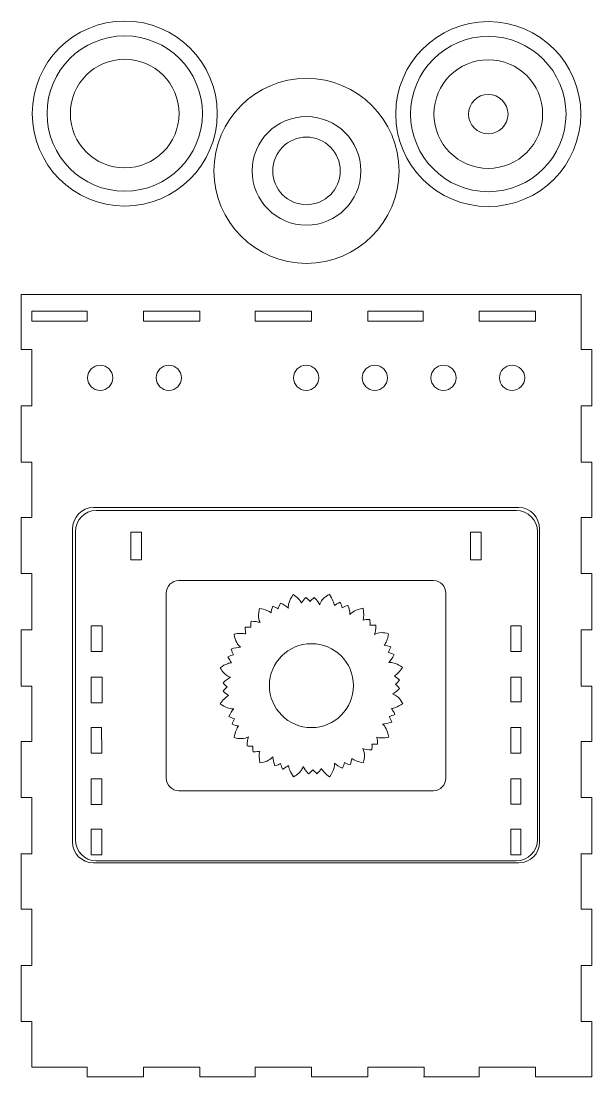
# Model space of a CAD drawing. Header units: millimetres. Extents: x -85 to 85, y -161 to 154.
import ezdxf

# ---------------------------------------------------------------- set-up
doc = ezdxf.new("R2010")
doc.units = ezdxf.units.MM
doc.header["$MEASUREMENT"] = 0
doc.layers.add('Layer 1', color=7, linetype='Continuous')

msp = doc.modelspace()

# ---------------------------------------------------------------- linework, layer by layer
at = {"layer": 'Layer 1', "color": 1, "lineweight": 9}
for points, knots in [([(-26.36, 126.33), (-26.36, 111.12), (-38.69, 98.79), (-53.9, 98.79), (-53.9, 98.79), (-69.12, 98.79), (-81.45, 111.12), (-81.45, 126.33), (-81.45, 126.33), (-81.45, 141.54), (-69.12, 153.88), (-53.9, 153.88), (-53.9, 153.88), (-38.69, 153.88), (-26.36, 141.54), (-26.36, 126.33)], [0, 0, 0, 0, 0.2, 0.2, 0.2, 0.2, 0.4, 0.4, 0.4, 0.4, 0.6, 0.6, 0.6, 0.6, 1, 1, 1, 1]), ([(81.88, 126.19), (81.88, 110.97), (69.54, 98.64), (54.33, 98.64), (54.33, 98.64), (39.12, 98.64), (26.79, 110.97), (26.79, 126.19), (26.79, 126.19), (26.79, 141.4), (39.12, 153.73), (54.33, 153.73), (54.33, 153.73), (69.54, 153.73), (81.88, 141.4), (81.88, 126.19)], [0, 0, 0, 0, 0.2, 0.2, 0.2, 0.2, 0.4, 0.4, 0.4, 0.4, 0.6, 0.6, 0.6, 0.6, 1, 1, 1, 1]), ([(-30.77, 126.33), (-30.77, 113.55), (-41.13, 103.2), (-53.9, 103.2), (-53.9, 103.2), (-66.68, 103.2), (-77.04, 113.55), (-77.04, 126.33), (-77.04, 126.33), (-77.04, 139.11), (-66.68, 149.47), (-53.9, 149.47), (-53.9, 149.47), (-41.13, 149.47), (-30.77, 139.11), (-30.77, 126.33)], [0, 0, 0, 0, 0.2, 0.2, 0.2, 0.2, 0.4, 0.4, 0.4, 0.4, 0.6, 0.6, 0.6, 0.6, 1, 1, 1, 1]), ([(77.47, 126.19), (77.47, 113.41), (67.11, 103.05), (54.33, 103.05), (54.33, 103.05), (41.56, 103.05), (31.2, 113.41), (31.2, 126.19), (31.2, 126.19), (31.2, 138.96), (41.56, 149.32), (54.33, 149.32), (54.33, 149.32), (67.11, 149.32), (77.47, 138.96), (77.47, 126.19)], [0, 0, 0, 0, 0.2, 0.2, 0.2, 0.2, 0.4, 0.4, 0.4, 0.4, 0.6, 0.6, 0.6, 0.6, 1, 1, 1, 1]), ([(-37.72, 126.33), (-37.72, 117.39), (-44.96, 110.15), (-53.9, 110.15), (-53.9, 110.15), (-62.84, 110.15), (-70.09, 117.39), (-70.09, 126.33), (-70.09, 126.33), (-70.09, 135.27), (-62.84, 142.52), (-53.9, 142.52), (-53.9, 142.52), (-44.96, 142.52), (-37.72, 135.27), (-37.72, 126.33)], [0, 0, 0, 0, 0.2, 0.2, 0.2, 0.2, 0.4, 0.4, 0.4, 0.4, 0.6, 0.6, 0.6, 0.6, 1, 1, 1, 1]), ([(70.52, 126.19), (70.52, 117.25), (63.27, 110), (54.33, 110), (54.33, 110), (45.39, 110), (38.15, 117.25), (38.15, 126.19), (38.15, 126.19), (38.15, 135.13), (45.39, 142.37), (54.33, 142.37), (54.33, 142.37), (63.27, 142.37), (70.52, 135.13), (70.52, 126.19)], [0, 0, 0, 0, 0.2, 0.2, 0.2, 0.2, 0.4, 0.4, 0.4, 0.4, 0.6, 0.6, 0.6, 0.6, 1, 1, 1, 1]), ([(27.76, 109.26), (27.76, 94.04), (15.43, 81.71), (0.21, 81.71), (0.21, 81.71), (-15, 81.71), (-27.33, 94.04), (-27.33, 109.26), (-27.33, 109.26), (-27.33, 124.47), (-15, 136.8), (0.21, 136.8), (0.21, 136.8), (15.43, 136.8), (27.76, 124.47), (27.76, 109.26)], [0, 0, 0, 0, 0.2, 0.2, 0.2, 0.2, 0.4, 0.4, 0.4, 0.4, 0.6, 0.6, 0.6, 0.6, 1, 1, 1, 1]), ([(60.21, 126.19), (60.21, 122.94), (57.58, 120.31), (54.33, 120.31), (54.33, 120.31), (51.09, 120.31), (48.46, 122.94), (48.46, 126.19), (48.46, 126.19), (48.46, 129.43), (51.09, 132.06), (54.33, 132.06), (54.33, 132.06), (57.58, 132.06), (60.21, 129.43), (60.21, 126.19)], [0, 0, 0, 0, 0.2, 0.2, 0.2, 0.2, 0.4, 0.4, 0.4, 0.4, 0.6, 0.6, 0.6, 0.6, 1, 1, 1, 1]), ([(16.4, 109.26), (16.4, 100.32), (9.15, 93.07), (0.21, 93.07), (0.21, 93.07), (-8.73, 93.07), (-15.97, 100.32), (-15.97, 109.26), (-15.97, 109.26), (-15.97, 118.2), (-8.73, 125.44), (0.21, 125.44), (0.21, 125.44), (9.15, 125.44), (16.4, 118.2), (16.4, 109.26)], [0, 0, 0, 0, 0.2, 0.2, 0.2, 0.2, 0.4, 0.4, 0.4, 0.4, 0.6, 0.6, 0.6, 0.6, 1, 1, 1, 1]), ([(10.28, 109.26), (10.28, 103.7), (5.77, 99.19), (0.21, 99.19), (0.21, 99.19), (-5.34, 99.19), (-9.85, 103.7), (-9.85, 109.26), (-9.85, 109.26), (-9.85, 114.81), (-5.34, 119.32), (0.21, 119.32), (0.21, 119.32), (5.77, 119.32), (10.28, 114.81), (10.28, 109.26)], [0, 0, 0, 0, 0.2, 0.2, 0.2, 0.2, 0.4, 0.4, 0.4, 0.4, 0.6, 0.6, 0.6, 0.6, 1, 1, 1, 1]), ([(-81.51, -157.71), (-81.51, -157.71), (-81.51, -144.19), (-81.51, -144.19), (-81.51, -144.19), (-81.51, -144.19), (-84.74, -144.19), (-84.74, -144.19), (-84.74, -144.19), (-84.74, -144.19), (-84.74, -127.43), (-84.74, -127.43), (-84.74, -127.43), (-84.74, -127.43), (-81.51, -127.43), (-81.51, -127.43), (-81.51, -127.43), (-81.51, -127.43), (-81.51, -110.68), (-81.51, -110.68), (-81.51, -110.68), (-81.51, -110.68), (-84.74, -110.68), (-84.74, -110.68), (-84.74, -110.68), (-84.74, -110.68), (-84.74, -94.09), (-84.74, -94.09), (-84.74, -94.09), (-84.74, -94.09), (-84.74, -94.21), (-84.74, -94.21), (-84.74, -94.21), (-84.74, -94.21), (-81.51, -94.21), (-81.51, -94.21), (-81.51, -94.21), (-81.51, -94.21), (-81.51, -77.46), (-81.51, -77.46), (-81.51, -77.46), (-81.51, -77.46), (-84.74, -77.46), (-84.74, -77.46), (-84.74, -77.46), (-84.74, -77.46), (-84.74, -60.7), (-84.74, -60.7), (-84.74, -60.7), (-84.74, -60.7), (-81.51, -60.7), (-81.51, -60.7), (-81.51, -60.7), (-81.51, -60.7), (-81.51, -44.24), (-81.51, -44.24), (-81.51, -44.24), (-81.51, -44.24), (-84.74, -44.24), (-84.74, -44.24), (-84.74, -44.24), (-84.74, -44.24), (-84.74, -27.48), (-84.74, -27.48), (-84.74, -27.48), (-84.74, -27.48), (-81.51, -27.48), (-81.51, -27.48), (-81.51, -27.48), (-81.51, -27.48), (-81.51, -10.73), (-81.51, -10.73), (-81.51, -10.73), (-81.51, -10.73), (-84.74, -10.73), (-84.74, -10.73), (-84.74, -10.73), (-84.74, -10.73), (-84.74, 6.03), (-84.74, 6.03), (-84.74, 6.03), (-84.74, 6.03), (-81.51, 6.03), (-81.51, 6.03), (-81.51, 6.03), (-81.51, 6.03), (-81.51, 22.49), (-81.51, 22.49), (-81.51, 22.49), (-81.51, 22.49), (-84.74, 22.49), (-84.74, 22.49), (-84.74, 22.49), (-84.74, 22.49), (-84.74, 39.22), (-84.74, 39.22), (-84.74, 39.22), (-84.74, 39.22), (-84.74, 39.25), (-84.74, 39.25), (-84.74, 39.25), (-84.74, 39.25), (-81.51, 39.25), (-81.51, 39.25), (-81.51, 39.25), (-81.51, 39.25), (-81.51, 56), (-81.51, 56), (-81.51, 56), (-81.51, 56), (-84.74, 56), (-84.74, 56), (-84.74, 56), (-84.74, 56), (-84.74, 72.47), (-84.74, 72.47), (-84.74, 72.47), (-84.74, 72.47), (81.94, 72.47), (81.94, 72.47), (81.94, 72.47), (81.94, 72.47), (81.94, 56), (81.94, 56), (81.94, 56), (81.94, 56), (85.17, 56), (85.17, 56), (85.17, 56), (85.17, 56), (85.17, 39.25), (85.17, 39.25), (85.17, 39.25), (85.17, 39.25), (81.94, 39.25), (81.94, 39.25), (81.94, 39.25), (81.94, 39.25), (81.94, 39.22), (81.94, 39.22), (81.94, 39.22), (81.94, 39.22), (81.94, 22.49), (81.94, 22.49), (81.94, 22.49), (81.94, 22.49), (85.17, 22.49), (85.17, 22.49), (85.17, 22.49), (85.17, 22.49), (85.17, 6.03), (85.17, 6.03), (85.17, 6.03), (85.17, 6.03), (81.94, 6.03), (81.94, 6.03), (81.94, 6.03), (81.94, 6.03), (81.94, -10.73), (81.94, -10.73), (81.94, -10.73), (81.94, -10.73), (85.17, -10.73), (85.17, -10.73), (85.17, -10.73), (85.17, -10.73), (85.17, -27.48), (85.17, -27.48), (85.17, -27.48), (85.17, -27.48), (81.94, -27.48), (81.94, -27.48), (81.94, -27.48), (81.94, -27.48), (81.94, -44.24), (81.94, -44.24), (81.94, -44.24), (81.94, -44.24), (85.17, -44.24), (85.17, -44.24), (85.17, -44.24), (85.17, -44.24), (85.17, -60.7), (85.17, -60.7), (85.17, -60.7), (85.17, -60.7), (81.94, -60.7), (81.94, -60.7), (81.94, -60.7), (81.94, -60.7), (81.94, -77.46), (81.94, -77.46), (81.94, -77.46), (81.94, -77.46), (85.17, -77.46), (85.17, -77.46), (85.17, -77.46), (85.17, -77.46), (85.17, -94.21), (85.17, -94.21), (85.17, -94.21), (85.17, -94.21), (81.94, -94.21), (81.94, -94.21), (81.94, -94.21), (81.94, -94.21), (81.94, -94.09), (81.94, -94.09), (81.94, -94.09), (81.94, -94.09), (81.94, -110.68), (81.94, -110.68), (81.94, -110.68), (81.94, -110.68), (85.17, -110.68), (85.17, -110.68), (85.17, -110.68), (85.17, -110.68), (85.17, -127.43), (85.17, -127.43), (85.17, -127.43), (85.17, -127.43), (81.94, -127.43), (81.94, -127.43), (81.94, -127.43), (81.94, -127.43), (81.94, -144.19), (81.94, -144.19), (81.94, -144.19), (81.94, -144.19), (85.17, -144.19), (85.17, -144.19), (85.17, -144.19), (85.17, -144.19), (85.17, -160.65), (85.17, -160.65), (85.17, -160.65), (85.17, -160.65), (68.42, -160.65), (68.42, -160.65), (68.42, -160.65), (68.42, -160.65), (68.42, -157.71), (68.42, -157.71), (68.42, -157.71), (68.42, -157.71), (51.66, -157.71), (51.66, -157.71), (51.66, -157.71), (51.66, -157.71), (51.66, -160.65), (51.66, -160.65), (51.66, -160.65), (51.66, -160.65), (35.03, -160.65), (35.03, -160.65), (35.03, -160.65), (35.03, -160.65), (35.2, -160.65), (35.2, -160.65), (35.2, -160.65), (35.2, -160.65), (35.2, -157.71), (35.2, -157.71), (35.2, -157.71), (35.2, -157.71), (18.44, -157.71), (18.44, -157.71), (18.44, -157.71), (18.44, -157.71), (18.44, -160.65), (18.44, -160.65), (18.44, -160.65), (18.44, -160.65), (1.68, -160.65), (1.68, -160.65), (1.68, -160.65), (1.68, -160.65), (1.68, -157.71), (1.68, -157.71), (1.68, -157.71), (1.68, -157.71), (-15.07, -157.71), (-15.07, -157.71), (-15.07, -157.71), (-15.07, -157.71), (-15.07, -160.65), (-15.07, -160.65), (-15.07, -160.65), (-15.07, -160.65), (-31.53, -160.65), (-31.53, -160.65), (-31.53, -160.65), (-31.53, -160.65), (-31.53, -157.71), (-31.53, -157.71), (-31.53, -157.71), (-31.53, -157.71), (-48.29, -157.71), (-48.29, -157.71), (-48.29, -157.71), (-48.29, -157.71), (-48.29, -160.65), (-48.29, -160.65), (-48.29, -160.65), (-48.29, -160.65), (-65.05, -160.65), (-65.05, -160.65), (-65.05, -160.65), (-65.05, -160.65), (-65.05, -157.71), (-65.05, -157.71), (-65.05, -157.71), (-65.05, -157.71), (-81.51, -157.71), (-81.51, -157.71)], [0, 0, 0, 0, 0.0125, 0.0125, 0.0125, 0.0125, 0.025, 0.025, 0.025, 0.025, 0.0375, 0.0375, 0.0375, 0.0375, 0.05, 0.05, 0.05, 0.05, 0.0625, 0.0625, 0.0625, 0.0625, 0.075, 0.075, 0.075, 0.075, 0.0875, 0.0875, 0.0875, 0.0875, 0.1, 0.1, 0.1, 0.1, 0.1125, 0.1125, 0.1125, 0.1125, 0.125, 0.125, 0.125, 0.125, 0.1375, 0.1375, 0.1375, 0.1375, 0.15, 0.15, 0.15, 0.15, 0.1625, 0.1625, 0.1625, 0.1625, 0.175, 0.175, 0.175, 0.175, 0.1875, 0.1875, 0.1875, 0.1875, 0.2, 0.2, 0.2, 0.2, 0.2125, 0.2125, 0.2125, 0.2125, 0.225, 0.225, 0.225, 0.225, 0.2375, 0.2375, 0.2375, 0.2375, 0.25, 0.25, 0.25, 0.25, 0.2625, 0.2625, 0.2625, 0.2625, 0.275, 0.275, 0.275, 0.275, 0.2875, 0.2875, 0.2875, 0.2875, 0.3, 0.3, 0.3, 0.3, 0.3125, 0.3125, 0.3125, 0.3125, 0.325, 0.325, 0.325, 0.325, 0.3375, 0.3375, 0.3375, 0.3375, 0.35, 0.35, 0.35, 0.35, 0.3625, 0.3625, 0.3625, 0.3625, 0.375, 0.375, 0.375, 0.375, 0.3875, 0.3875, 0.3875, 0.3875, 0.4, 0.4, 0.4, 0.4, 0.4125, 0.4125, 0.4125, 0.4125, 0.425, 0.425, 0.425, 0.425, 0.4375, 0.4375, 0.4375, 0.4375, 0.45, 0.45, 0.45, 0.45, 0.4625, 0.4625, 0.4625, 0.4625, 0.475, 0.475, 0.475, 0.475, 0.4875, 0.4875, 0.4875, 0.4875, 0.5, 0.5, 0.5, 0.5, 0.5125, 0.5125, 0.5125, 0.5125, 0.525, 0.525, 0.525, 0.525, 0.5375, 0.5375, 0.5375, 0.5375, 0.55, 0.55, 0.55, 0.55, 0.5625, 0.5625, 0.5625, 0.5625, 0.575, 0.575, 0.575, 0.575, 0.5875, 0.5875, 0.5875, 0.5875, 0.6, 0.6, 0.6, 0.6, 0.6125, 0.6125, 0.6125, 0.6125, 0.625, 0.625, 0.625, 0.625, 0.6375, 0.6375, 0.6375, 0.6375, 0.65, 0.65, 0.65, 0.65, 0.6625, 0.6625, 0.6625, 0.6625, 0.675, 0.675, 0.675, 0.675, 0.6875, 0.6875, 0.6875, 0.6875, 0.7, 0.7, 0.7, 0.7, 0.7125, 0.7125, 0.7125, 0.7125, 0.725, 0.725, 0.725, 0.725, 0.7375, 0.7375, 0.7375, 0.7375, 0.75, 0.75, 0.75, 0.75, 0.7625, 0.7625, 0.7625, 0.7625, 0.775, 0.775, 0.775, 0.775, 0.7875, 0.7875, 0.7875, 0.7875, 0.8, 0.8, 0.8, 0.8, 0.8125, 0.8125, 0.8125, 0.8125, 0.825, 0.825, 0.825, 0.825, 0.8375, 0.8375, 0.8375, 0.8375, 0.85, 0.85, 0.85, 0.85, 0.8625, 0.8625, 0.8625, 0.8625, 0.875, 0.875, 0.875, 0.875, 0.8875, 0.8875, 0.8875, 0.8875, 0.9, 0.9, 0.9, 0.9, 0.9125, 0.9125, 0.9125, 0.9125, 0.925, 0.925, 0.925, 0.925, 0.9375, 0.9375, 0.9375, 0.9375, 0.95, 0.95, 0.95, 0.95, 0.9625, 0.9625, 0.9625, 0.9625, 0.975, 0.975, 0.975, 0.975, 1, 1, 1, 1]), ([(-81.51, 64.53), (-81.51, 64.53), (-65.05, 64.53), (-65.05, 64.53), (-65.05, 64.53), (-65.05, 64.53), (-65.05, 67.47), (-65.05, 67.47), (-65.05, 67.47), (-65.05, 67.47), (-81.51, 67.47), (-81.51, 67.47), (-81.51, 67.47), (-81.51, 67.47), (-81.51, 64.53), (-81.51, 64.53)], [0, 0, 0, 0, 0.2, 0.2, 0.2, 0.2, 0.4, 0.4, 0.4, 0.4, 0.6, 0.6, 0.6, 0.6, 1, 1, 1, 1]), ([(-48.29, 64.53), (-48.29, 64.53), (-31.53, 64.53), (-31.53, 64.53), (-31.53, 64.53), (-31.53, 64.53), (-31.53, 67.47), (-31.53, 67.47), (-31.53, 67.47), (-31.53, 67.47), (-48.29, 67.47), (-48.29, 67.47), (-48.29, 67.47), (-48.29, 67.47), (-48.29, 64.53), (-48.29, 64.53)], [0, 0, 0, 0, 0.2, 0.2, 0.2, 0.2, 0.4, 0.4, 0.4, 0.4, 0.6, 0.6, 0.6, 0.6, 1, 1, 1, 1]), ([(-15.07, 64.53), (-15.07, 64.53), (1.68, 64.53), (1.68, 64.53), (1.68, 64.53), (1.68, 64.53), (1.68, 67.47), (1.68, 67.47), (1.68, 67.47), (1.68, 67.47), (-15.07, 67.47), (-15.07, 67.47), (-15.07, 67.47), (-15.07, 67.47), (-15.07, 64.53), (-15.07, 64.53)], [0, 0, 0, 0, 0.2, 0.2, 0.2, 0.2, 0.4, 0.4, 0.4, 0.4, 0.6, 0.6, 0.6, 0.6, 1, 1, 1, 1]), ([(18.44, 64.53), (18.44, 64.53), (18.44, 67.47), (18.44, 67.47), (18.44, 67.47), (18.44, 67.47), (34.9, 67.47), (34.9, 67.47), (34.9, 67.47), (34.9, 67.47), (34.9, 67.47), (34.9, 67.47), (34.9, 67.47), (34.9, 67.47), (34.9, 64.53), (34.9, 64.53), (34.9, 64.53), (34.9, 64.53), (18.44, 64.53), (18.44, 64.53)], [0, 0, 0, 0, 0.166667, 0.166667, 0.166667, 0.166667, 0.333333, 0.333333, 0.333333, 0.333333, 0.5, 0.5, 0.5, 0.5, 0.666667, 0.666667, 0.666667, 0.666667, 1, 1, 1, 1]), ([(51.66, 64.53), (51.66, 64.53), (68.42, 64.53), (68.42, 64.53), (68.42, 64.53), (68.42, 64.53), (68.42, 67.47), (68.42, 67.47), (68.42, 67.47), (68.42, 67.47), (51.66, 67.47), (51.66, 67.47), (51.66, 67.47), (51.66, 67.47), (51.66, 64.53), (51.66, 64.53)], [0, 0, 0, 0, 0.2, 0.2, 0.2, 0.2, 0.4, 0.4, 0.4, 0.4, 0.6, 0.6, 0.6, 0.6, 1, 1, 1, 1]), ([(-57.45, 47.6), (-57.45, 45.53), (-59.13, 43.85), (-61.2, 43.85), (-61.2, 43.85), (-63.27, 43.85), (-64.95, 45.53), (-64.95, 47.6), (-64.95, 47.6), (-64.95, 49.67), (-63.27, 51.35), (-61.2, 51.35), (-61.2, 51.35), (-59.13, 51.35), (-57.45, 49.67), (-57.45, 47.6)], [0, 0, 0, 0, 0.2, 0.2, 0.2, 0.2, 0.4, 0.4, 0.4, 0.4, 0.6, 0.6, 0.6, 0.6, 1, 1, 1, 1]), ([(-37.01, 47.6), (-37.01, 45.53), (-38.69, 43.85), (-40.76, 43.85), (-40.76, 43.85), (-42.83, 43.85), (-44.51, 45.53), (-44.51, 47.6), (-44.51, 47.6), (-44.51, 49.67), (-42.83, 51.35), (-40.76, 51.35), (-40.76, 51.35), (-38.69, 51.35), (-37.01, 49.67), (-37.01, 47.6)], [0, 0, 0, 0, 0.2, 0.2, 0.2, 0.2, 0.4, 0.4, 0.4, 0.4, 0.6, 0.6, 0.6, 0.6, 1, 1, 1, 1]), ([(3.86, 47.6), (3.86, 45.53), (2.18, 43.85), (0.11, 43.85), (0.11, 43.85), (-1.96, 43.85), (-3.64, 45.53), (-3.64, 47.6), (-3.64, 47.6), (-3.64, 49.67), (-1.96, 51.35), (0.11, 51.35), (0.11, 51.35), (2.18, 51.35), (3.86, 49.67), (3.86, 47.6)], [0, 0, 0, 0, 0.2, 0.2, 0.2, 0.2, 0.4, 0.4, 0.4, 0.4, 0.6, 0.6, 0.6, 0.6, 1, 1, 1, 1]), ([(24.3, 47.6), (24.3, 45.53), (22.62, 43.85), (20.55, 43.85), (20.55, 43.85), (18.48, 43.85), (16.8, 45.53), (16.8, 47.6), (16.8, 47.6), (16.8, 49.67), (18.48, 51.35), (20.55, 51.35), (20.55, 51.35), (22.62, 51.35), (24.3, 49.67), (24.3, 47.6)], [0, 0, 0, 0, 0.2, 0.2, 0.2, 0.2, 0.4, 0.4, 0.4, 0.4, 0.6, 0.6, 0.6, 0.6, 1, 1, 1, 1]), ([(44.74, 47.6), (44.74, 45.53), (43.06, 43.85), (40.99, 43.85), (40.99, 43.85), (38.92, 43.85), (37.24, 45.53), (37.24, 47.6), (37.24, 47.6), (37.24, 49.67), (38.92, 51.35), (40.99, 51.35), (40.99, 51.35), (43.06, 51.35), (44.74, 49.67), (44.74, 47.6)], [0, 0, 0, 0, 0.2, 0.2, 0.2, 0.2, 0.4, 0.4, 0.4, 0.4, 0.6, 0.6, 0.6, 0.6, 1, 1, 1, 1]), ([(65.17, 47.6), (65.17, 45.53), (63.49, 43.85), (61.42, 43.85), (61.42, 43.85), (59.35, 43.85), (57.67, 45.53), (57.67, 47.6), (57.67, 47.6), (57.67, 49.67), (59.35, 51.35), (61.42, 51.35), (61.42, 51.35), (63.49, 51.35), (65.17, 49.67), (65.17, 47.6)], [0, 0, 0, 0, 0.2, 0.2, 0.2, 0.2, 0.4, 0.4, 0.4, 0.4, 0.6, 0.6, 0.6, 0.6, 1, 1, 1, 1]), ([(69.59, -90.68), (69.59, -94.17), (66.88, -96.86), (63.41, -96.86), (63.41, -96.86), (63.41, -96.86), (-63.19, -96.86), (-63.19, -96.86), (-63.19, -96.86), (-66.66, -96.86), (-69.46, -94.17), (-69.46, -90.68), (-69.46, -90.68), (-69.46, -90.68), (-69.46, 2.5), (-69.46, 2.5), (-69.46, 2.5), (-69.46, 5.99), (-66.66, 8.97), (-63.19, 8.97), (-63.19, 8.97), (-63.19, 8.97), (63.41, 8.97), (63.41, 8.97), (63.41, 8.97), (66.88, 8.97), (69.59, 5.99), (69.59, 2.5), (69.59, 2.5), (69.59, 2.5), (69.59, -90.68), (69.59, -90.68)], [0, 0, 0, 0, 0.111111, 0.111111, 0.111111, 0.111111, 0.222222, 0.222222, 0.222222, 0.222222, 0.333333, 0.333333, 0.333333, 0.333333, 0.444444, 0.444444, 0.444444, 0.444444, 0.555556, 0.555556, 0.555556, 0.555556, 0.666667, 0.666667, 0.666667, 0.666667, 0.777778, 0.777778, 0.777778, 0.777778, 1, 1, 1, 1]), ([(69, -89.95), (69, -93.39), (66.08, -96.27), (62.66, -96.27), (62.66, -96.27), (62.66, -96.27), (-62.43, -96.27), (-62.43, -96.27), (-62.43, -96.27), (-65.86, -96.27), (-68.57, -93.39), (-68.57, -89.95), (-68.57, -89.95), (-68.57, -89.95), (-68.57, 1.77), (-68.57, 1.77), (-68.57, 1.77), (-68.57, 5.21), (-65.86, 8.09), (-62.43, 8.09), (-62.43, 8.09), (-62.43, 8.09), (62.66, 8.09), (62.66, 8.09), (62.66, 8.09), (66.08, 8.09), (69, 5.21), (69, 1.77), (69, 1.77), (69, 1.77), (69, -89.95), (69, -89.95)], [0, 0, 0, 0, 0.111111, 0.111111, 0.111111, 0.111111, 0.222222, 0.222222, 0.222222, 0.222222, 0.333333, 0.333333, 0.333333, 0.333333, 0.444444, 0.444444, 0.444444, 0.444444, 0.555556, 0.555556, 0.555556, 0.555556, 0.666667, 0.666667, 0.666667, 0.666667, 0.777778, 0.777778, 0.777778, 0.777778, 1, 1, 1, 1]), ([(-52.11, -6.61), (-52.11, -6.61), (-48.88, -6.61), (-48.88, -6.61), (-48.88, -6.61), (-48.88, -6.61), (-48.88, 1.62), (-48.88, 1.62), (-48.88, 1.62), (-48.88, 1.62), (-52.11, 1.62), (-52.11, 1.62), (-52.11, 1.62), (-52.11, 1.62), (-52.11, -6.61), (-52.11, -6.61)], [0, 0, 0, 0, 0.2, 0.2, 0.2, 0.2, 0.4, 0.4, 0.4, 0.4, 0.6, 0.6, 0.6, 0.6, 1, 1, 1, 1]), ([(49.01, -6.61), (49.01, -6.61), (52.25, -6.61), (52.25, -6.61), (52.25, -6.61), (52.25, -6.61), (52.25, 1.62), (52.25, 1.62), (52.25, 1.62), (52.25, 1.62), (49.01, 1.62), (49.01, 1.62), (49.01, 1.62), (49.01, 1.62), (49.01, -6.61), (49.01, -6.61)], [0, 0, 0, 0, 0.2, 0.2, 0.2, 0.2, 0.4, 0.4, 0.4, 0.4, 0.6, 0.6, 0.6, 0.6, 1, 1, 1, 1]), ([(41.66, -71.61), (41.66, -73.67), (40.09, -75.4), (38.02, -75.4), (38.02, -75.4), (38.02, -75.4), (-37.79, -75.4), (-37.79, -75.4), (-37.79, -75.4), (-39.87, -75.4), (-41.53, -73.67), (-41.53, -71.61), (-41.53, -71.61), (-41.53, -71.61), (-41.53, -16.57), (-41.53, -16.57), (-41.53, -16.57), (-41.53, -14.51), (-39.87, -12.78), (-37.79, -12.78), (-37.79, -12.78), (-37.79, -12.78), (38.02, -12.78), (38.02, -12.78), (38.02, -12.78), (40.09, -12.78), (41.66, -14.51), (41.66, -16.57), (41.66, -16.57), (41.66, -16.57), (41.66, -71.61), (41.66, -71.61)], [0, 0, 0, 0, 0.111111, 0.111111, 0.111111, 0.111111, 0.222222, 0.222222, 0.222222, 0.222222, 0.333333, 0.333333, 0.333333, 0.333333, 0.444444, 0.444444, 0.444444, 0.444444, 0.555556, 0.555556, 0.555556, 0.555556, 0.666667, 0.666667, 0.666667, 0.666667, 0.777778, 0.777778, 0.777778, 0.777778, 1, 1, 1, 1]), ([(-13.85, -24.73), (-13.85, -24.73), (-13.84, -24.78), (-13.84, -24.78), (-13.84, -24.78), (-13.76, -24.97), (-13.68, -25.15), (-13.59, -25.31), (-13.59, -25.31), (-14.25, -25.08), (-15.12, -24.92), (-16.29, -24.92), (-16.29, -24.92), (-16.29, -24.92), (-16.29, -24.92), (-16.29, -24.92), (-16.29, -24.92), (-16.29, -24.92), (-16.29, -24.92), (-16.29, -24.92), (-16.29, -24.92), (-16.37, -25.57), (-16.38, -26.15), (-16.33, -26.67), (-16.33, -26.67), (-16.53, -26.66), (-16.74, -26.65), (-16.96, -26.65), (-16.96, -26.65), (-17.29, -26.65), (-17.64, -26.66), (-18.02, -26.7), (-18.02, -26.7), (-18.02, -26.7), (-18.02, -26.7), (-18.02, -26.7), (-18.02, -26.7), (-18.02, -26.7), (-18.02, -26.7), (-18.02, -26.7), (-18.02, -26.7), (-18.04, -27.47), (-17.98, -28.13), (-17.83, -28.7), (-17.83, -28.7), (-18.26, -28.59), (-18.75, -28.53), (-19.35, -28.53), (-19.35, -28.53), (-19.94, -28.53), (-20.62, -28.59), (-21.36, -28.73), (-21.36, -28.73), (-21.36, -28.73), (-21.36, -28.73), (-21.36, -28.73), (-21.36, -28.73), (-21.36, -28.73), (-21.36, -28.73), (-21.36, -28.73), (-21.36, -28.73), (-20.97, -30.94), (-20.24, -32), (-19.48, -32.64), (-19.48, -32.64), (-20.28, -32.66), (-21.19, -32.85), (-22.24, -33.22), (-22.24, -33.22), (-22.24, -33.22), (-22.24, -33.22), (-22.24, -33.22), (-22.24, -33.22), (-22.24, -33.22), (-22.24, -33.22), (-22.24, -33.22), (-22.24, -33.22), (-22, -33.9), (-21.75, -34.44), (-21.49, -34.89), (-21.49, -34.89), (-22.01, -35.04), (-22.56, -35.24), (-23.16, -35.52), (-23.16, -35.52), (-23.16, -35.52), (-23.16, -35.52), (-23.16, -35.52), (-23.16, -35.52), (-23.16, -35.52), (-23.16, -35.53), (-23.16, -35.53), (-23.16, -35.53), (-22.82, -36.25), (-22.48, -36.82), (-22.15, -37.27), (-22.15, -37.27), (-22.52, -37.31), (-22.91, -37.4), (-23.31, -37.55), (-23.31, -37.55), (-23.99, -37.8), (-24.7, -38.2), (-25.49, -38.76), (-25.49, -38.76), (-25.49, -38.76), (-25.49, -38.76), (-25.49, -38.76), (-25.49, -38.76), (-25.49, -38.76), (-25.49, -38.77), (-25.49, -38.77), (-25.49, -38.77), (-24.81, -40), (-24.07, -40.82), (-23.23, -41.28), (-23.23, -41.28), (-22.95, -41.43), (-22.67, -41.54), (-22.4, -41.61), (-22.4, -41.61), (-23.02, -41.91), (-23.74, -42.41), (-24.58, -43.25), (-24.58, -43.25), (-24.58, -43.25), (-24.58, -43.25), (-24.58, -43.25), (-24.58, -43.25), (-24.58, -43.25), (-24.58, -43.25), (-24.58, -43.25), (-24.58, -43.25), (-24.18, -43.77), (-23.78, -44.18), (-23.37, -44.51), (-23.37, -44.51), (-23.76, -44.84), (-24.15, -45.24), (-24.55, -45.72), (-24.55, -45.72), (-24.55, -45.72), (-24.55, -45.73), (-24.55, -45.73), (-24.55, -45.73), (-24.55, -45.73), (-24.55, -45.73), (-24.55, -45.73), (-24.55, -45.73), (-24.01, -46.29), (-23.51, -46.71), (-23, -47.01), (-23, -47.01), (-23.84, -47.51), (-24.65, -48.33), (-25.47, -49.52), (-25.47, -49.52), (-25.47, -49.52), (-25.47, -49.52), (-25.47, -49.52), (-25.47, -49.52), (-25.47, -49.52), (-25.47, -49.52), (-25.47, -49.52), (-25.47, -49.52), (-24.7, -50.06), (-24, -50.44), (-23.34, -50.68), (-23.34, -50.68), (-22.78, -50.88), (-22.25, -50.98), (-21.73, -50.98), (-21.73, -50.98), (-21.61, -50.98), (-21.49, -50.97), (-21.38, -50.96), (-21.38, -50.96), (-21.93, -51.54), (-22.44, -52.31), (-22.92, -53.32), (-22.92, -53.32), (-22.92, -53.32), (-22.92, -53.32), (-22.92, -53.32), (-22.92, -53.32), (-22.92, -53.32), (-22.92, -53.32), (-22.92, -53.32), (-22.92, -53.32), (-22.3, -53.62), (-21.74, -53.83), (-21.21, -53.97), (-21.21, -53.97), (-21.47, -54.44), (-21.72, -54.98), (-21.94, -55.6), (-21.94, -55.6), (-21.94, -55.6), (-21.94, -55.6), (-21.94, -55.6), (-21.94, -55.6), (-21.94, -55.6), (-21.94, -55.6), (-21.94, -55.6), (-21.94, -55.6), (-21.22, -55.87), (-20.58, -56.03), (-19.99, -56.11), (-19.99, -56.11), (-20.54, -56.8), (-21.02, -57.83), (-21.3, -59.54), (-21.3, -59.54), (-21.3, -59.54), (-21.3, -59.54), (-21.3, -59.54), (-21.3, -59.54), (-21.3, -59.54), (-21.3, -59.54), (-21.3, -59.54), (-21.3, -59.54), (-20.49, -59.78), (-19.79, -59.89), (-19.15, -59.89), (-19.15, -59.89), (-18.27, -59.89), (-17.63, -59.67), (-17.1, -59.37), (-17.1, -59.37), (-17.33, -60.03), (-17.48, -60.89), (-17.49, -62.07), (-17.49, -62.07), (-17.49, -62.07), (-17.49, -62.07), (-17.49, -62.07), (-17.49, -62.07), (-17.49, -62.07), (-17.48, -62.07), (-17.48, -62.07), (-17.48, -62.07), (-17.1, -62.12), (-16.73, -62.14), (-16.39, -62.14), (-16.39, -62.14), (-16.39, -62.14), (-16.39, -62.14), (-16.39, -62.14), (-16.39, -62.14), (-16.16, -62.14), (-15.94, -62.13), (-15.74, -62.11), (-15.74, -62.11), (-15.77, -62.59), (-15.77, -63.15), (-15.71, -63.79), (-15.71, -63.79), (-15.71, -63.79), (-15.71, -63.8), (-15.71, -63.8), (-15.71, -63.8), (-15.71, -63.8), (-15.71, -63.8), (-15.71, -63.8), (-15.71, -63.8), (-15.61, -63.8), (-15.52, -63.8), (-15.43, -63.8), (-15.43, -63.8), (-15.43, -63.8), (-15.43, -63.8), (-15.43, -63.8), (-15.43, -63.8), (-14.78, -63.8), (-14.21, -63.74), (-13.71, -63.61), (-13.71, -63.61), (-13.94, -64.56), (-13.94, -65.71), (-13.68, -67.13), (-13.68, -67.13), (-13.68, -67.13), (-13.68, -67.14), (-13.68, -67.14), (-13.68, -67.14), (-13.68, -67.14), (-13.68, -67.13), (-13.68, -67.13), (-13.68, -67.13), (-11.47, -66.74), (-10.41, -66.02), (-9.77, -65.26), (-9.77, -65.26), (-9.75, -66.06), (-9.56, -66.97), (-9.19, -68.02), (-9.19, -68.02), (-9.19, -68.02), (-9.19, -68.02), (-9.19, -68.02), (-9.19, -68.02), (-9.19, -68.02), (-9.18, -68.02), (-9.18, -68.02), (-9.18, -68.02), (-8.51, -67.78), (-7.97, -67.53), (-7.52, -67.27), (-7.52, -67.27), (-7.37, -67.78), (-7.17, -68.34), (-6.89, -68.93), (-6.89, -68.93), (-6.89, -68.93), (-6.89, -68.94), (-6.89, -68.94), (-6.89, -68.94), (-6.89, -68.94), (-6.88, -68.94), (-6.88, -68.94), (-6.88, -68.94), (-6.16, -68.6), (-5.59, -68.26), (-5.14, -67.92), (-5.14, -67.92), (-5.04, -68.79), (-4.65, -69.86), (-3.65, -71.27), (-3.65, -71.27), (-3.65, -71.27), (-3.65, -71.27), (-3.65, -71.27), (-3.65, -71.27), (-3.65, -71.27), (-3.64, -71.27), (-3.64, -71.27), (-3.64, -71.27), (-2.41, -70.59), (-1.59, -69.85), (-1.13, -69.01), (-1.13, -69.01), (-0.98, -68.73), (-0.87, -68.45), (-0.8, -68.17), (-0.8, -68.17), (-0.49, -68.81), (0.01, -69.53), (0.84, -70.36), (0.84, -70.36), (0.84, -70.36), (0.84, -70.36), (0.84, -70.36), (0.84, -70.36), (0.84, -70.36), (0.84, -70.36), (0.84, -70.36), (0.84, -70.36), (1.36, -69.95), (1.78, -69.55), (2.11, -69.15), (2.11, -69.15), (2.42, -69.52), (2.82, -69.91), (3.32, -70.32), (3.32, -70.32), (3.32, -70.32), (3.32, -70.32), (3.32, -70.32), (3.32, -70.32), (3.32, -70.32), (3.32, -70.32), (3.32, -70.32), (3.32, -70.32), (3.88, -69.79), (4.3, -69.28), (4.6, -68.77), (4.6, -68.77), (5.1, -69.61), (5.92, -70.42), (7.11, -71.25), (7.11, -71.25), (7.11, -71.25), (7.11, -71.25), (7.11, -71.25), (7.11, -71.25), (7.11, -71.25), (7.12, -71.25), (7.12, -71.25), (7.12, -71.25), (8.4, -69.41), (8.64, -68.15), (8.55, -67.16), (8.55, -67.16), (9.13, -67.71), (9.91, -68.22), (10.91, -68.7), (10.91, -68.7), (10.91, -68.7), (10.92, -68.7), (10.92, -68.7), (10.92, -68.7), (10.92, -68.7), (10.92, -68.7), (10.92, -68.7), (10.92, -68.7), (11.23, -68.05), (11.43, -67.49), (11.56, -66.98), (11.56, -66.98), (12.03, -67.25), (12.57, -67.49), (13.19, -67.72), (13.19, -67.72), (13.19, -67.72), (13.19, -67.72), (13.19, -67.72), (13.19, -67.72), (13.19, -67.72), (13.19, -67.72), (13.19, -67.72), (13.19, -67.72), (13.47, -66.96), (13.63, -66.32), (13.71, -65.77), (13.71, -65.77), (14.39, -66.31), (15.43, -66.79), (17.13, -67.08), (17.13, -67.08), (17.13, -67.08), (17.13, -67.08), (17.13, -67.08), (17.13, -67.08), (17.13, -67.08), (17.13, -67.08), (17.13, -67.08), (17.13, -67.08), (17.53, -65.72), (17.58, -64.62), (17.31, -63.7), (17.31, -63.7), (17.31, -63.7), (16.96, -62.87), (16.96, -62.87), (16.96, -62.87), (17.62, -63.11), (18.49, -63.26), (19.66, -63.26), (19.66, -63.26), (19.66, -63.26), (19.66, -63.26), (19.66, -63.26), (19.66, -63.26), (19.66, -63.26), (19.66, -63.26), (19.66, -63.26), (19.66, -63.26), (19.74, -62.61), (19.75, -62.03), (19.7, -61.51), (19.7, -61.51), (19.9, -61.53), (20.11, -61.54), (20.33, -61.54), (20.33, -61.54), (20.33, -61.54), (20.33, -61.54), (20.33, -61.54), (20.33, -61.54), (20.66, -61.54), (21.01, -61.52), (21.38, -61.49), (21.38, -61.49), (21.38, -61.49), (21.39, -61.48), (21.39, -61.48), (21.39, -61.48), (21.39, -61.48), (21.39, -61.48), (21.39, -61.48), (21.39, -61.48), (21.41, -60.72), (21.34, -60.06), (21.2, -59.48), (21.2, -59.48), (21.62, -59.59), (22.12, -59.66), (22.71, -59.66), (22.71, -59.66), (23.31, -59.66), (23.99, -59.59), (24.72, -59.46), (24.72, -59.46), (24.72, -59.46), (24.73, -59.46), (24.73, -59.46), (24.73, -59.46), (24.73, -59.46), (24.73, -59.45), (24.73, -59.45), (24.73, -59.45), (24.33, -57.25), (23.61, -56.19), (22.85, -55.54), (22.85, -55.54), (23.65, -55.53), (24.55, -55.34), (25.61, -54.97), (25.61, -54.97), (25.61, -54.97), (25.61, -54.96), (25.61, -54.96), (25.61, -54.96), (25.61, -54.96), (25.61, -54.96), (25.61, -54.96), (25.61, -54.96), (25.37, -54.28), (25.12, -53.74), (24.86, -53.29), (24.86, -53.29), (25.37, -53.15), (25.93, -52.94), (26.53, -52.66), (26.53, -52.66), (26.53, -52.66), (26.53, -52.66), (26.53, -52.66), (26.53, -52.66), (26.53, -52.66), (26.53, -52.66), (26.53, -52.66), (26.53, -52.66), (26.19, -51.93), (25.85, -51.36), (25.51, -50.92), (25.51, -50.92), (25.89, -50.87), (26.27, -50.78), (26.68, -50.63), (26.68, -50.63), (27.36, -50.38), (28.07, -49.99), (28.86, -49.42), (28.86, -49.42), (28.86, -49.42), (28.86, -49.42), (28.86, -49.42), (28.86, -49.42), (28.86, -49.42), (28.86, -49.42), (28.86, -49.42), (28.86, -49.42), (28.18, -48.18), (27.44, -47.36), (26.6, -46.91), (26.6, -46.91), (26.32, -46.75), (26.04, -46.65), (25.77, -46.57), (25.77, -46.57), (26.39, -46.27), (27.11, -45.77), (27.95, -44.94), (27.95, -44.94), (27.95, -44.94), (27.95, -44.94), (27.95, -44.94), (27.95, -44.94), (27.95, -44.94), (27.95, -44.93), (27.95, -44.93), (27.95, -44.93), (27.55, -44.42), (27.14, -44), (26.74, -43.67), (26.74, -43.67), (27.13, -43.34), (27.51, -42.94), (27.91, -42.46), (27.91, -42.46), (27.91, -42.46), (27.92, -42.46), (27.92, -42.46), (27.92, -42.46), (27.92, -42.46), (27.91, -42.45), (27.91, -42.45), (27.91, -42.45), (27.38, -41.9), (26.87, -41.48), (26.37, -41.17), (26.37, -41.17), (27.21, -40.67), (28.02, -39.85), (28.84, -38.67), (28.84, -38.67), (28.84, -38.67), (28.84, -38.66), (28.84, -38.66), (28.84, -38.66), (28.84, -38.66), (28.84, -38.66), (28.84, -38.66), (28.84, -38.66), (28.07, -38.12), (27.37, -37.75), (26.71, -37.51), (26.71, -37.51), (26.15, -37.3), (25.62, -37.21), (25.1, -37.21), (25.1, -37.21), (24.98, -37.21), (24.86, -37.21), (24.75, -37.22), (24.75, -37.22), (25.3, -36.65), (25.81, -35.87), (26.29, -34.86), (26.29, -34.86), (26.29, -34.86), (26.29, -34.86), (26.29, -34.86), (26.29, -34.86), (26.29, -34.86), (26.29, -34.86), (26.29, -34.86), (26.29, -34.86), (25.67, -34.56), (25.1, -34.35), (24.58, -34.21), (24.58, -34.21), (24.84, -33.74), (25.08, -33.21), (25.31, -32.59), (25.31, -32.59), (25.31, -32.59), (25.31, -32.58), (25.31, -32.58), (25.31, -32.58), (25.31, -32.58), (25.31, -32.58), (25.31, -32.58), (25.31, -32.58), (24.59, -32.32), (23.95, -32.15), (23.36, -32.07), (23.36, -32.07), (23.91, -31.38), (24.39, -30.35), (24.67, -28.65), (24.67, -28.65), (24.67, -28.65), (24.67, -28.64), (24.67, -28.64), (24.67, -28.64), (24.67, -28.64), (24.67, -28.64), (24.67, -28.64), (24.67, -28.64), (23.86, -28.41), (23.16, -28.3), (22.52, -28.3), (22.52, -28.3), (21.64, -28.3), (20.99, -28.52), (20.47, -28.82), (20.47, -28.82), (20.7, -28.15), (20.85, -27.29), (20.86, -26.12), (20.86, -26.12), (20.86, -26.12), (20.86, -26.11), (20.86, -26.11), (20.86, -26.11), (20.86, -26.11), (20.85, -26.11), (20.85, -26.11), (20.85, -26.11), (20.47, -26.07), (20.1, -26.04), (19.76, -26.04), (19.76, -26.04), (19.53, -26.04), (19.31, -26.06), (19.1, -26.08), (19.1, -26.08), (19.14, -25.59), (19.14, -25.04), (19.08, -24.39), (19.08, -24.39), (19.08, -24.39), (19.08, -24.39), (19.08, -24.39), (19.08, -24.39), (19.08, -24.39), (19.07, -24.39), (19.07, -24.39), (19.07, -24.39), (18.98, -24.39), (18.89, -24.38), (18.8, -24.38), (18.8, -24.38), (18.15, -24.38), (17.58, -24.45), (17.07, -24.57), (17.07, -24.57), (17.31, -23.63), (17.3, -22.47), (17.05, -21.05), (17.05, -21.05), (17.05, -21.05), (17.05, -21.05), (17.05, -21.05), (17.05, -21.05), (17.05, -21.05), (17.04, -21.05), (17.04, -21.05), (17.04, -21.05), (14.84, -21.44), (13.78, -22.17), (13.14, -22.92), (13.14, -22.92), (13.12, -22.13), (12.93, -21.22), (12.56, -20.17), (12.56, -20.17), (12.56, -20.17), (12.56, -20.16), (12.56, -20.16), (12.56, -20.16), (12.56, -20.16), (12.55, -20.17), (12.55, -20.17), (12.55, -20.17), (11.88, -20.4), (11.33, -20.66), (10.88, -20.92), (10.88, -20.92), (10.74, -20.4), (10.53, -19.85), (10.26, -19.25), (10.26, -19.25), (10.26, -19.25), (10.25, -19.25), (10.25, -19.25), (10.25, -19.25), (10.25, -19.25), (10.25, -19.25), (10.25, -19.25), (10.25, -19.25), (9.52, -19.58), (8.96, -19.92), (8.51, -20.26), (8.51, -20.26), (8.41, -19.39), (8.02, -18.32), (7.02, -16.92), (7.02, -16.92), (7.02, -16.92), (7.01, -16.91), (7.01, -16.91), (7.01, -16.91), (7.01, -16.91), (7.01, -16.91), (7.01, -16.91), (7.01, -16.91), (5.78, -17.6), (4.95, -18.33), (4.5, -19.18), (4.5, -19.18), (4.34, -19.46), (4.24, -19.74), (4.16, -20.01), (4.16, -20.01), (3.86, -19.38), (3.36, -18.66), (2.53, -17.83), (2.53, -17.83), (2.53, -17.83), (2.53, -17.82), (2.53, -17.82), (2.53, -17.82), (2.53, -17.82), (2.52, -17.83), (2.52, -17.83), (2.52, -17.83), (2.01, -18.23), (1.59, -18.63), (1.26, -19.04), (1.26, -19.04), (0.95, -18.67), (0.55, -18.28), (0.05, -17.86), (0.05, -17.86), (0.05, -17.86), (0.05, -17.86), (0.05, -17.86), (0.05, -17.86), (0.05, -17.86), (0.05, -17.86), (0.05, -17.86), (0.05, -17.86), (-0.51, -18.39), (-0.93, -18.9), (-1.23, -19.41), (-1.23, -19.41), (-1.74, -18.57), (-2.56, -17.76), (-3.74, -16.94), (-3.74, -16.94), (-3.74, -16.94), (-3.75, -16.93), (-3.75, -16.93), (-3.75, -16.93), (-3.75, -16.93), (-3.75, -16.94), (-3.75, -16.94), (-3.75, -16.94), (-5.03, -18.77), (-5.27, -20.04), (-5.19, -21.03), (-5.19, -21.03), (-5.76, -20.47), (-6.54, -19.97), (-7.54, -19.49), (-7.54, -19.49), (-7.54, -19.49), (-7.55, -19.48), (-7.55, -19.48), (-7.55, -19.48), (-7.55, -19.48), (-7.55, -19.49), (-7.55, -19.49), (-7.55, -19.49), (-7.86, -20.13), (-8.06, -20.7), (-8.2, -21.2), (-8.2, -21.2), (-8.66, -20.94), (-9.2, -20.69), (-9.82, -20.46), (-9.82, -20.46), (-9.82, -20.46), (-9.82, -20.46), (-9.82, -20.46), (-9.82, -20.46), (-9.82, -20.46), (-9.83, -20.47), (-9.83, -20.47), (-9.83, -20.47), (-10.1, -21.22), (-10.26, -21.86), (-10.34, -22.41), (-10.34, -22.41), (-10.34, -22.41), (-10.34, -22.42), (-10.34, -22.42), (-10.34, -22.42), (-11.02, -21.88), (-12.06, -21.4), (-13.76, -21.11), (-13.76, -21.11), (-14.21, -22.69), (-14.17, -23.76), (-13.91, -24.57), (-13.91, -24.57), (-13.91, -24.57), (-13.85, -24.73), (-13.85, -24.73)], [0, 0, 0, 0, 0.004566, 0.004566, 0.004566, 0.004566, 0.009132, 0.009132, 0.009132, 0.009132, 0.013699, 0.013699, 0.013699, 0.013699, 0.018265, 0.018265, 0.018265, 0.018265, 0.022831, 0.022831, 0.022831, 0.022831, 0.027397, 0.027397, 0.027397, 0.027397, 0.031963, 0.031963, 0.031963, 0.031963, 0.03653, 0.03653, 0.03653, 0.03653, 0.041096, 0.041096, 0.041096, 0.041096, 0.045662, 0.045662, 0.045662, 0.045662, 0.050228, 0.050228, 0.050228, 0.050228, 0.054795, 0.054795, 0.054795, 0.054795, 0.059361, 0.059361, 0.059361, 0.059361, 0.063927, 0.063927, 0.063927, 0.063927, 0.068493, 0.068493, 0.068493, 0.068493, 0.073059, 0.073059, 0.073059, 0.073059, 0.077626, 0.077626, 0.077626, 0.077626, 0.082192, 0.082192, 0.082192, 0.082192, 0.086758, 0.086758, 0.086758, 0.086758, 0.091324, 0.091324, 0.091324, 0.091324, 0.09589, 0.09589, 0.09589, 0.09589, 0.100457, 0.100457, 0.100457, 0.100457, 0.105023, 0.105023, 0.105023, 0.105023, 0.109589, 0.109589, 0.109589, 0.109589, 0.114155, 0.114155, 0.114155, 0.114155, 0.118721, 0.118721, 0.118721, 0.118721, 0.123288, 0.123288, 0.123288, 0.123288, 0.127854, 0.127854, 0.127854, 0.127854, 0.13242, 0.13242, 0.13242, 0.13242, 0.136986, 0.136986, 0.136986, 0.136986, 0.141553, 0.141553, 0.141553, 0.141553, 0.146119, 0.146119, 0.146119, 0.146119, 0.150685, 0.150685, 0.150685, 0.150685, 0.155251, 0.155251, 0.155251, 0.155251, 0.159817, 0.159817, 0.159817, 0.159817, 0.164384, 0.164384, 0.164384, 0.164384, 0.16895, 0.16895, 0.16895, 0.16895, 0.173516, 0.173516, 0.173516, 0.173516, 0.178082, 0.178082, 0.178082, 0.178082, 0.182648, 0.182648, 0.182648, 0.182648, 0.187215, 0.187215, 0.187215, 0.187215, 0.191781, 0.191781, 0.191781, 0.191781, 0.196347, 0.196347, 0.196347, 0.196347, 0.200913, 0.200913, 0.200913, 0.200913, 0.205479, 0.205479, 0.205479, 0.205479, 0.210046, 0.210046, 0.210046, 0.210046, 0.214612, 0.214612, 0.214612, 0.214612, 0.219178, 0.219178, 0.219178, 0.219178, 0.223744, 0.223744, 0.223744, 0.223744, 0.228311, 0.228311, 0.228311, 0.228311, 0.232877, 0.232877, 0.232877, 0.232877, 0.237443, 0.237443, 0.237443, 0.237443, 0.242009, 0.242009, 0.242009, 0.242009, 0.246575, 0.246575, 0.246575, 0.246575, 0.251142, 0.251142, 0.251142, 0.251142, 0.255708, 0.255708, 0.255708, 0.255708, 0.260274, 0.260274, 0.260274, 0.260274, 0.26484, 0.26484, 0.26484, 0.26484, 0.269406, 0.269406, 0.269406, 0.269406, 0.273973, 0.273973, 0.273973, 0.273973, 0.278539, 0.278539, 0.278539, 0.278539, 0.283105, 0.283105, 0.283105, 0.283105, 0.287671, 0.287671, 0.287671, 0.287671, 0.292237, 0.292237, 0.292237, 0.292237, 0.296804, 0.296804, 0.296804, 0.296804, 0.30137, 0.30137, 0.30137, 0.30137, 0.305936, 0.305936, 0.305936, 0.305936, 0.310502, 0.310502, 0.310502, 0.310502, 0.315068, 0.315068, 0.315068, 0.315069, 0.319635, 0.319635, 0.319635, 0.319635, 0.324201, 0.324201, 0.324201, 0.324201, 0.328767, 0.328767, 0.328767, 0.328767, 0.333333, 0.333333, 0.333333, 0.333333, 0.3379, 0.3379, 0.3379, 0.3379, 0.342466, 0.342466, 0.342466, 0.342466, 0.347032, 0.347032, 0.347032, 0.347032, 0.351598, 0.351598, 0.351598, 0.351598, 0.356164, 0.356164, 0.356164, 0.356164, 0.360731, 0.360731, 0.360731, 0.360731, 0.365297, 0.365297, 0.365297, 0.365297, 0.369863, 0.369863, 0.369863, 0.369863, 0.374429, 0.374429, 0.374429, 0.374429, 0.378995, 0.378995, 0.378995, 0.378995, 0.383562, 0.383562, 0.383562, 0.383562, 0.388128, 0.388128, 0.388128, 0.388128, 0.392694, 0.392694, 0.392694, 0.392694, 0.39726, 0.39726, 0.39726, 0.39726, 0.401826, 0.401826, 0.401826, 0.401826, 0.406393, 0.406393, 0.406393, 0.406393, 0.410959, 0.410959, 0.410959, 0.410959, 0.415525, 0.415525, 0.415525, 0.415525, 0.420091, 0.420091, 0.420091, 0.420091, 0.424658, 0.424658, 0.424658, 0.424658, 0.429224, 0.429224, 0.429224, 0.429224, 0.43379, 0.43379, 0.43379, 0.43379, 0.438356, 0.438356, 0.438356, 0.438356, 0.442922, 0.442922, 0.442922, 0.442922, 0.447489, 0.447489, 0.447489, 0.447489, 0.452055, 0.452055, 0.452055, 0.452055, 0.456621, 0.456621, 0.456621, 0.456621, 0.461187, 0.461187, 0.461187, 0.461187, 0.465753, 0.465753, 0.465753, 0.465753, 0.47032, 0.47032, 0.47032, 0.47032, 0.474886, 0.474886, 0.474886, 0.474886, 0.479452, 0.479452, 0.479452, 0.479452, 0.484018, 0.484018, 0.484018, 0.484018, 0.488584, 0.488584, 0.488584, 0.488584, 0.493151, 0.493151, 0.493151, 0.493151, 0.497717, 0.497717, 0.497717, 0.497717, 0.502283, 0.502283, 0.502283, 0.502283, 0.506849, 0.506849, 0.506849, 0.506849, 0.511416, 0.511416, 0.511416, 0.511416, 0.515982, 0.515982, 0.515982, 0.515982, 0.520548, 0.520548, 0.520548, 0.520548, 0.525114, 0.525114, 0.525114, 0.525114, 0.52968, 0.52968, 0.52968, 0.52968, 0.534247, 0.534247, 0.534247, 0.534247, 0.538813, 0.538813, 0.538813, 0.538813, 0.543379, 0.543379, 0.543379, 0.543379, 0.547945, 0.547945, 0.547945, 0.547945, 0.552511, 0.552511, 0.552511, 0.552511, 0.557078, 0.557078, 0.557078, 0.557078, 0.561644, 0.561644, 0.561644, 0.561644, 0.56621, 0.56621, 0.56621, 0.56621, 0.570776, 0.570776, 0.570776, 0.570776, 0.575342, 0.575342, 0.575342, 0.575342, 0.579909, 0.579909, 0.579909, 0.579909, 0.584475, 0.584475, 0.584475, 0.584475, 0.589041, 0.589041, 0.589041, 0.589041, 0.593607, 0.593607, 0.593607, 0.593607, 0.598174, 0.598174, 0.598174, 0.598174, 0.60274, 0.60274, 0.60274, 0.60274, 0.607306, 0.607306, 0.607306, 0.607306, 0.611872, 0.611872, 0.611872, 0.611872, 0.616438, 0.616438, 0.616438, 0.616438, 0.621005, 0.621005, 0.621005, 0.621005, 0.625571, 0.625571, 0.625571, 0.625571, 0.630137, 0.630137, 0.630137, 0.630137, 0.634703, 0.634703, 0.634703, 0.634703, 0.639269, 0.639269, 0.639269, 0.639269, 0.643836, 0.643836, 0.643836, 0.643836, 0.648402, 0.648402, 0.648402, 0.648402, 0.652968, 0.652968, 0.652968, 0.652968, 0.657534, 0.657534, 0.657534, 0.657534, 0.6621, 0.6621, 0.6621, 0.6621, 0.666667, 0.666667, 0.666667, 0.666667, 0.671233, 0.671233, 0.671233, 0.671233, 0.675799, 0.675799, 0.675799, 0.675799, 0.680365, 0.680365, 0.680365, 0.680365, 0.684932, 0.684932, 0.684932, 0.684932, 0.689498, 0.689498, 0.689498, 0.689498, 0.694064, 0.694064, 0.694064, 0.694064, 0.69863, 0.69863, 0.69863, 0.69863, 0.703196, 0.703196, 0.703196, 0.703196, 0.707763, 0.707763, 0.707763, 0.707763, 0.712329, 0.712329, 0.712329, 0.712329, 0.716895, 0.716895, 0.716895, 0.716895, 0.721461, 0.721461, 0.721461, 0.721461, 0.726027, 0.726027, 0.726027, 0.726027, 0.730594, 0.730594, 0.730594, 0.730594, 0.73516, 0.73516, 0.73516, 0.73516, 0.739726, 0.739726, 0.739726, 0.739726, 0.744292, 0.744292, 0.744292, 0.744292, 0.748858, 0.748858, 0.748858, 0.748858, 0.753425, 0.753425, 0.753425, 0.753425, 0.757991, 0.757991, 0.757991, 0.757991, 0.762557, 0.762557, 0.762557, 0.762557, 0.767123, 0.767123, 0.767123, 0.767123, 0.771689, 0.771689, 0.771689, 0.77169, 0.776256, 0.776256, 0.776256, 0.776256, 0.780822, 0.780822, 0.780822, 0.780822, 0.785388, 0.785388, 0.785388, 0.785388, 0.789954, 0.789954, 0.789954, 0.789954, 0.794521, 0.794521, 0.794521, 0.794521, 0.799087, 0.799087, 0.799087, 0.799087, 0.803653, 0.803653, 0.803653, 0.803653, 0.808219, 0.808219, 0.808219, 0.808219, 0.812785, 0.812785, 0.812785, 0.812785, 0.817352, 0.817352, 0.817352, 0.817352, 0.821918, 0.821918, 0.821918, 0.821918, 0.826484, 0.826484, 0.826484, 0.826484, 0.83105, 0.83105, 0.83105, 0.83105, 0.835616, 0.835616, 0.835616, 0.835616, 0.840183, 0.840183, 0.840183, 0.840183, 0.844749, 0.844749, 0.844749, 0.844749, 0.849315, 0.849315, 0.849315, 0.849315, 0.853881, 0.853881, 0.853881, 0.853881, 0.858447, 0.858447, 0.858447, 0.858447, 0.863014, 0.863014, 0.863014, 0.863014, 0.86758, 0.86758, 0.86758, 0.86758, 0.872146, 0.872146, 0.872146, 0.872146, 0.876712, 0.876712, 0.876712, 0.876712, 0.881279, 0.881279, 0.881279, 0.881279, 0.885845, 0.885845, 0.885845, 0.885845, 0.890411, 0.890411, 0.890411, 0.890411, 0.894977, 0.894977, 0.894977, 0.894977, 0.899543, 0.899543, 0.899543, 0.899543, 0.90411, 0.90411, 0.90411, 0.90411, 0.908676, 0.908676, 0.908676, 0.908676, 0.913242, 0.913242, 0.913242, 0.913242, 0.917808, 0.917808, 0.917808, 0.917808, 0.922374, 0.922374, 0.922374, 0.922374, 0.926941, 0.926941, 0.926941, 0.926941, 0.931507, 0.931507, 0.931507, 0.931507, 0.936073, 0.936073, 0.936073, 0.936073, 0.940639, 0.940639, 0.940639, 0.940639, 0.945205, 0.945205, 0.945205, 0.945205, 0.949772, 0.949772, 0.949772, 0.949772, 0.954338, 0.954338, 0.954338, 0.954338, 0.958904, 0.958904, 0.958904, 0.958904, 0.96347, 0.96347, 0.96347, 0.96347, 0.968037, 0.968037, 0.968037, 0.968037, 0.972603, 0.972603, 0.972603, 0.972603, 0.977169, 0.977169, 0.977169, 0.977169, 0.981735, 0.981735, 0.981735, 0.981735, 0.986301, 0.986301, 0.986301, 0.986301, 0.990868, 0.990868, 0.990868, 0.990868, 1, 1, 1, 1]), ([(-60.64, -26.31), (-60.64, -26.31), (-60.64, -33.95), (-60.64, -33.95), (-60.64, -33.95), (-60.64, -33.95), (-63.87, -33.95), (-63.87, -33.95), (-63.87, -33.95), (-63.87, -33.95), (-63.87, -26.31), (-63.87, -26.31), (-63.87, -26.31), (-63.87, -26.31), (-63.87, -26.31), (-63.87, -26.31), (-63.87, -26.31), (-63.87, -26.31), (-60.64, -26.31), (-60.64, -26.31)], [0, 0, 0, 0, 0.166667, 0.166667, 0.166667, 0.166667, 0.333333, 0.333333, 0.333333, 0.333333, 0.5, 0.5, 0.5, 0.5, 0.666667, 0.666667, 0.666667, 0.666667, 1, 1, 1, 1]), ([(64.15, -26.31), (64.15, -26.31), (64.15, -33.95), (64.15, -33.95), (64.15, -33.95), (64.15, -33.95), (61.07, -33.95), (61.07, -33.95), (61.07, -33.95), (61.07, -33.95), (61.07, -26.31), (61.07, -26.31), (61.07, -26.31), (61.07, -26.31), (61.07, -26.31), (61.07, -26.31), (61.07, -26.31), (61.07, -26.31), (64.15, -26.31), (64.15, -26.31)], [0, 0, 0, 0, 0.166667, 0.166667, 0.166667, 0.166667, 0.333333, 0.333333, 0.333333, 0.333333, 0.5, 0.5, 0.5, 0.5, 0.666667, 0.666667, 0.666667, 0.666667, 1, 1, 1, 1]), ([(-10.82, -44.09), (-10.82, -37.19), (-5.22, -31.59), (1.68, -31.59), (1.68, -31.59), (8.59, -31.59), (14.18, -37.19), (14.18, -44.09), (14.18, -44.09), (14.18, -51), (8.59, -56.59), (1.68, -56.59), (1.68, -56.59), (-5.22, -56.59), (-10.82, -51), (-10.82, -44.09)], [0, 0, 0, 0, 0.2, 0.2, 0.2, 0.2, 0.4, 0.4, 0.4, 0.4, 0.6, 0.6, 0.6, 0.6, 1, 1, 1, 1]), ([(-60.64, -41.59), (-60.64, -41.59), (-60.64, -49.24), (-60.64, -49.24), (-60.64, -49.24), (-60.64, -49.24), (-63.87, -49.24), (-63.87, -49.24), (-63.87, -49.24), (-63.87, -49.24), (-63.87, -41.59), (-63.87, -41.59), (-63.87, -41.59), (-63.87, -41.59), (-63.87, -41.59), (-63.87, -41.59), (-63.87, -41.59), (-63.87, -41.59), (-60.64, -41.59), (-60.64, -41.59)], [0, 0, 0, 0, 0.166667, 0.166667, 0.166667, 0.166667, 0.333333, 0.333333, 0.333333, 0.333333, 0.5, 0.5, 0.5, 0.5, 0.666667, 0.666667, 0.666667, 0.666667, 1, 1, 1, 1]), ([(64.15, -41.59), (64.15, -41.59), (64.15, -48.94), (64.15, -48.94), (64.15, -48.94), (64.15, -48.94), (61.07, -48.94), (61.07, -48.94), (61.07, -48.94), (61.07, -48.94), (61.07, -41.59), (61.07, -41.59), (61.07, -41.59), (61.07, -41.59), (61.07, -41.59), (61.07, -41.59), (61.07, -41.59), (61.07, -41.59), (64.15, -41.59), (64.15, -41.59)], [0, 0, 0, 0, 0.166667, 0.166667, 0.166667, 0.166667, 0.333333, 0.333333, 0.333333, 0.333333, 0.5, 0.5, 0.5, 0.5, 0.666667, 0.666667, 0.666667, 0.666667, 1, 1, 1, 1]), ([(-60.77, -56.59), (-60.77, -56.59), (-60.76, -64.23), (-60.76, -64.23), (-60.76, -64.23), (-60.76, -64.23), (-63.87, -64.23), (-63.87, -64.23), (-63.87, -64.23), (-63.87, -64.23), (-63.87, -56.69), (-63.87, -56.69), (-63.87, -56.69), (-63.87, -56.69), (-63.87, -56.59), (-63.87, -56.59), (-63.87, -56.59), (-63.87, -56.59), (-60.77, -56.59), (-60.77, -56.59)], [0, 0, 0, 0, 0.166667, 0.166667, 0.166667, 0.166667, 0.333333, 0.333333, 0.333333, 0.333333, 0.5, 0.5, 0.5, 0.5, 0.666667, 0.666667, 0.666667, 0.666667, 1, 1, 1, 1]), ([(64.01, -56.59), (64.01, -56.59), (64.01, -64.24), (64.01, -64.24), (64.01, -64.24), (64.01, -64.24), (61.07, -64.24), (61.07, -64.24), (61.07, -64.24), (61.07, -64.24), (61.07, -56.59), (61.07, -56.59), (61.07, -56.59), (61.07, -56.59), (61.07, -56.59), (61.07, -56.59), (61.07, -56.59), (61.07, -56.59), (64.01, -56.59), (64.01, -56.59)], [0, 0, 0, 0, 0.166667, 0.166667, 0.166667, 0.166667, 0.333333, 0.333333, 0.333333, 0.333333, 0.5, 0.5, 0.5, 0.5, 0.666667, 0.666667, 0.666667, 0.666667, 1, 1, 1, 1]), ([(-60.76, -71.87), (-60.76, -71.87), (-60.76, -79.52), (-60.76, -79.52), (-60.76, -79.52), (-60.76, -79.52), (-63.87, -79.52), (-63.87, -79.52), (-63.87, -79.52), (-63.87, -79.52), (-63.87, -71.87), (-63.87, -71.87), (-63.87, -71.87), (-63.87, -71.87), (-63.87, -71.87), (-63.87, -71.87), (-63.87, -71.87), (-63.87, -71.87), (-60.76, -71.87), (-60.76, -71.87)], [0, 0, 0, 0, 0.166667, 0.166667, 0.166667, 0.166667, 0.333333, 0.333333, 0.333333, 0.333333, 0.5, 0.5, 0.5, 0.5, 0.666667, 0.666667, 0.666667, 0.666667, 1, 1, 1, 1]), ([(64.01, -71.87), (64.01, -71.87), (64.01, -79.37), (64.01, -79.37), (64.01, -79.37), (64.01, -79.37), (61.07, -79.37), (61.07, -79.37), (61.07, -79.37), (61.07, -79.37), (61.07, -71.87), (61.07, -71.87), (61.07, -71.87), (61.07, -71.87), (61.07, -71.87), (61.07, -71.87), (61.07, -71.87), (61.07, -71.87), (64.01, -71.87), (64.01, -71.87)], [0, 0, 0, 0, 0.166667, 0.166667, 0.166667, 0.166667, 0.333333, 0.333333, 0.333333, 0.333333, 0.5, 0.5, 0.5, 0.5, 0.666667, 0.666667, 0.666667, 0.666667, 1, 1, 1, 1]), ([(-60.75, -86.86), (-60.75, -86.86), (-60.74, -94.49), (-60.74, -94.49), (-60.74, -94.49), (-60.74, -94.49), (-63.87, -94.52), (-63.87, -94.52), (-63.87, -94.52), (-63.87, -94.52), (-63.87, -86.95), (-63.87, -86.95), (-63.87, -86.95), (-63.87, -86.95), (-63.87, -86.86), (-63.87, -86.86), (-63.87, -86.86), (-63.87, -86.86), (-60.75, -86.86), (-60.75, -86.86)], [0, 0, 0, 0, 0.166667, 0.166667, 0.166667, 0.166667, 0.333333, 0.333333, 0.333333, 0.333333, 0.5, 0.5, 0.5, 0.5, 0.666667, 0.666667, 0.666667, 0.666667, 1, 1, 1, 1]), ([(64.01, -86.86), (64.01, -86.86), (64.01, -94.51), (64.01, -94.51), (64.01, -94.51), (64.01, -94.51), (61.07, -94.51), (61.07, -94.51), (61.07, -94.51), (61.07, -94.51), (61.07, -86.93), (61.07, -86.93), (61.07, -86.93), (61.07, -86.93), (61.07, -86.86), (61.07, -86.86), (61.07, -86.86), (61.07, -86.86), (64.01, -86.86), (64.01, -86.86)], [0, 0, 0, 0, 0.166667, 0.166667, 0.166667, 0.166667, 0.333333, 0.333333, 0.333333, 0.333333, 0.5, 0.5, 0.5, 0.5, 0.666667, 0.666667, 0.666667, 0.666667, 1, 1, 1, 1])]:
    msp.add_open_spline(points, degree=3, knots=knots, dxfattribs=at)

doc.saveas('drawing.dxf')
